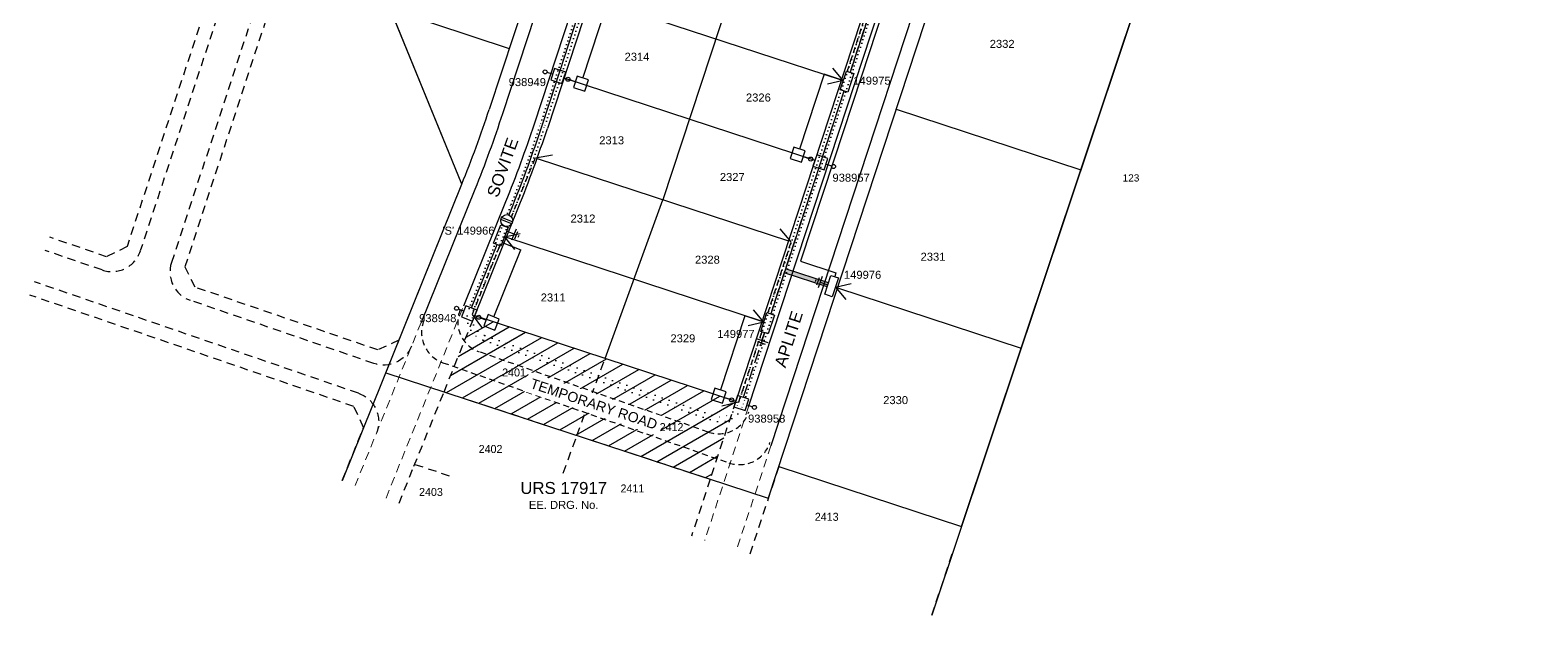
# Model space of a CAD drawing. Header units: metres. Extents: x 305809 to 306184, y 6275996 to 6276634.
# Drawn here: x 305809.3 to 306183.8, y 6275995.9 to 6276142.2 of the extents above; entities that cross this region are included whole.
import ezdxf
from ezdxf.enums import TextEntityAlignment as Align

# ---------------------------------------------------------------- set-up
doc = ezdxf.new("R2010")
doc.units = ezdxf.units.M
doc.header["$LTSCALE"] = 0.7
for name, pattern in [('Cable Exist OH', [1, 1, 0]), ('Dash', [5, 3, -2]), ('DOT', [6.35, 0, -6.35]), ('IE Trench LV', [6.5, 5, -1.5])]:
    doc.linetypes.add(name, pattern=pattern)
doc.layers.get('0').update_dxf_attribs({"color": 6})
for name, color, linetype in [('_User Miscellaneous1', 3, 'Continuous'), ('_User Miscellaneous10', 8, 'Continuous'), ('_User Miscellaneous11', 7, 'Continuous'), ('_User Miscellaneous3', 11, 'Continuous'), ('_User Miscellaneous4', 7, 'Continuous'), ('_User Miscellaneous6', 7, 'Continuous'), ('_User Miscellaneous7', 150, 'Continuous'), ('_User Miscellaneous8', 7, 'Continuous'), ('_User Miscellaneous9', 8, 'Continuous'), ('Cadastre Developer_SP_NEW', 4, 'Continuous'), ('Cadastre Land Parcels_SP_EXT', 4, 'Continuous'), ('Cadastre Roads_SP_EXT', 8, 'Continuous'), ('Cadastre Roads_SP_NEW', 8, 'Continuous'), ('Duct_SP_NEW', 2, 'Continuous'), ('Equip_LV_NEW', 5, 'Continuous'), ('Mains_LV_NEW_R6', 2, 'Continuous'), ('Mains_LV_NEW_T84', 2, 'Continuous'), ('Services_SP_NEW_UG', 2, 'Continuous'), ('SupportsUG_SP_LV_NEW', 2, 'Continuous'), ('SupportsUG_SP_LV_SL_NEW', 2, 'Continuous'), ('Trench_SP_NEW', 2, 'Continuous')]:
    doc.layers.add(name, color=color, linetype=linetype)
doc.layers.add('_User Miscellaneous5', color=7, linetype='Continuous', lineweight=35)
doc.layers.add('_User Notes', color=7, linetype='Continuous', plot=False)
doc.styles.add('ARIAL', font='arial.ttf', dxfattribs={"height": 2})
doc.styles.add('ARIAL 3.0', font='arial.ttf', dxfattribs={"height": 3})
doc.styles.add('Dot', font='dotfont.shx', dxfattribs={"height": 2})
doc.styles.add('POLE_LABEL', font='arial.ttf')
doc.styles.add('SL_LABEL', font='arial.ttf')
doc.styles.get("Standard").update_dxf_attribs({"font": 'arial.ttf'})
doc.styles.add('style1', font='iso3098b.shx')
doc.linetypes.add('Cable New UG', pattern='A,8,-1,["x",style1,S=3.5,R=0,X=0.35,Y=-1],-3.5', length=12.5)
doc.linetypes.add('Cable Z', pattern='A,8,-1,["Z",Standard,S=2.5,R=0,X=0.35,Y=-1.25],-3.5', length=12.5)
doc.linetypes.add('IE Trench HV', pattern='A,8,-2,["/",style1,S=2.5,R=0,X=0.1,Y=-1],-4.5', length=14.5)

# ---------------------------------------------------------------- blocks, each defined once
blk = doc.blocks.new('*U33')
at = {"lineweight": -3}
blk.add_lwpolyline([(-2.48, 2.49), (2.47, 2.49), (2.47, 0.51), (-2.48, 0.51)], close=True, dxfattribs=at)
for tag, flags, p in [('STREET_CODE', 9, (1.5, 3.5)), ('OWNED_BY', 9, (1.5, 3.3)), ('OPERATED_BY', 9, (1.5, 3.1)), ('STATE', 9, (1.5, 2.7)), ('SUPPORT_TYPE', 9, (1.5, 2.5)), ('SUBURB', 9, (1.5, 1.7)), ('STREETNAME', 9, (1.5, 1.5)), ('Z', 1, (1.5, 0.9)), ('MAINTAINED_BY', 9, (1.5, 2.9)), ('USAGE', 9, (1.5, 2.3)), ('LEGEND', 9, (1.5, 2.1)), ('PARENT', 9, (1.5, 1.9)), ('LOCATION', 9, (1.5, 1.3)), ('NOTES', 9, (1.5, 1.1))]:
    blk.add_attdef(tag, text='', height=0.2, dxfattribs=dict(flags=flags)).set_placement(p, align=Align.MIDDLE_LEFT)
at = {"layer": '_User Miscellaneous4', "style": 'ARIAL', "flags": 8}
blk.add_attdef('ASSET_NUM', text='', height=2, dxfattribs=at).set_placement((2, 5.5), align=Align.MIDDLE_LEFT)
blk = doc.blocks.new('A$C1B2C29DD')
at = {"layer": 'Services_SP_NEW_UG', "color": 2, "flags": 128}
for points in [[(0, 0), (-2.1, 3.44)], [(0, 0), (2.1, 3.44)]]:
    blk.add_lwpolyline(points, dxfattribs=at)
blk = doc.blocks.new('*U54')
at = {"layer": 'Services_SP_NEW_UG', "color": 2, "flags": 128}
blk.add_lwpolyline([(21.2, -0.75), (23.45, 2.93)], dxfattribs=at)
at = {"layer": 'Services_SP_NEW_UG', "color": 2, "linetype": 'Dash', "ltscale": 0.7, "flags": 128}
blk.add_lwpolyline([(2.47, -0.75), (21.2, -0.75)], dxfattribs=at)
blk = doc.blocks.new('*U55')
at = {"layer": 'Services_SP_NEW_UG', "color": 2, "flags": 128}
blk.add_lwpolyline([(21.2, -0.75), (23.45, 2.93)], dxfattribs=at)
at = {"layer": 'Services_SP_NEW_UG', "color": 2, "linetype": 'Dash', "ltscale": 0.7, "flags": 128}
blk.add_lwpolyline([(2.47, -0.75), (21.2, -0.75)], dxfattribs=at)
blk = doc.blocks.new('*U56')
at = {"layer": 'Services_SP_NEW_UG', "color": 2, "flags": 128}
blk.add_lwpolyline([(-21, -0.75), (-23.25, 2.93)], dxfattribs=at)
at = {"layer": 'Services_SP_NEW_UG', "color": 2, "linetype": 'Dash', "ltscale": 0.7, "flags": 128}
blk.add_lwpolyline([(-2.47, -0.75), (-21, -0.75)], dxfattribs=at)
blk = doc.blocks.new('*U34')
at = {"layer": '_User Miscellaneous7', "lineweight": -3}
blk.add_lwpolyline([(-1.49, -6), (1.49, -6), (1.49, -3.03), (-1.49, -3.03)], close=True, dxfattribs=at)
blk.add_lwpolyline([(0, -3.03), (0, -1.58)], dxfattribs=at)
blk.add_circle((0, -1.08), 0.5, dxfattribs=at)
at = {"layer": '_User Miscellaneous8', "color": 2, "lineweight": -3}
blk.add_lwpolyline([(-1.49, 0), (1.49, 0), (1.49, 2.97), (-1.49, 2.97)], close=True, dxfattribs=at)
at = {"style": 'POLE_LABEL', "flags": 9}
blk.add_attdef('STRUCTURE_PLANT_NUMBER', text='', height=0.2, dxfattribs=at).set_placement((1.64, 1.73), align=Align.MIDDLE_LEFT)
for tag, flags, p in [('STREET_CODE', 9, (1.64, 1.49)), ('OWNED_BY', 9, (1.64, 1.09)), ('OPERATED_BY', 9, (1.64, 0.89)), ('STATE', 9, (1.64, 0.49)), ('COLUMN_TYPE', 9, (1.64, 1.29)), ('MAINTAINED_BY', 9, (1.64, 0.69)), ('USAGE', 9, (1.64, 0.29)), ('LEGEND', 9, (1.64, 0.09)), ('SUBURB', 9, (1.64, -0.31)), ('STREETNAME', 9, (1.64, -0.51)), ('Z', 1, (1.64, -1.31)), ('PARENT', 9, (1.64, -0.11)), ('LOCATION', 9, (1.64, -0.71)), ('NOTES', 9, (1.64, -0.91)), ('LABEL_ALIGNMENT', 9, (1.64, -1.11))]:
    blk.add_attdef(tag, text='', height=0.2, dxfattribs=dict(flags=flags)).set_placement(p, align=Align.MIDDLE_LEFT)
at = {"layer": '_User Miscellaneous5', "style": 'ARIAL', "flags": 8}
blk.add_attdef('ASSET_NUM', text='', height=2, dxfattribs=at).set_placement((2, 3.49), align=Align.MIDDLE_LEFT)
blk = doc.blocks.new('*U43')
at = {"layer": '_User Miscellaneous8', "color": 2}
blk.add_line((0, 0), (0, 1.45), dxfattribs=at)
blk.add_circle((0, 1.95), 0.5, dxfattribs=at)
for tag, p, flags in [('Z', (0, 0), 1), ('OPERATED_BY', (0, -9.61), 9)]:
    blk.add_attdef(tag, p, '', height=0.2, dxfattribs=dict(flags=flags))
at = {"style": 'SL_LABEL', "flags": 9}
blk.add_attdef('STREET_CODE', text='', height=0.2, dxfattribs=at).set_placement((0, -0.2), align=Align.MIDDLE_LEFT)
at = {"flags": 9}
for tag, p in [('CONSTRUCTED_VOLTAGE', (0, -0.4)), ('CONTROL_TYPE', (0, -0.6)), ('OPERATING_VOLTAGE', (0, -1.4)), ('ORIENTATION', (0, -1.6)), ('OWNED_BY', (0, -1.8)), ('STATE', (0, -2)), ('CEXIST', (0, -2.4)), ('CNEW', (0, -2.6)), ('CNUMBER', (0, -2.8)), ('CREMOVE', (0, -3)), ('CREPLACE', (0, -3.2)), ('LANTERN_PURPOSE', (0, -0.8)), ('LANTERN_TYPE', (0, -1)), ('NO_PHASES', (0, -1.2)), ('USAGE', (0, -2.2)), ('LKINGHEIGHT', (0, -3.4)), ('LBRACKET', (0, -3.6)), ('LBRACKETVOCAB', (0, -3.8)), ('LCATEGORY', (0, -4)), ('LCHARGE1', (0, -4.2)), ('LCHARGE1PERCENT', (0, -4.4)), ('LCHARGE2', (0, -4.6)), ('LCHARGE2PERCENT', (0, -4.8)), ('LCHARGE3', (0, -5)), ('LCHARGE3PERCENT', (0, -5.2)), ('LEXIST', (0, -5.4)), ('LLAMP', (0, -5.6)), ('LLAMPVOCAB', (0, -5.8)), ('LMAST', (0, -6)), ('LMASTVOCAB', (0, -6.2)), ('LNEW', (0, -6.4)), ('LANTNUMBER', (0, -6.6)), ('LOUTREACH', (0, -7)), ('LOUTREACHVOCAB', (0, -7.2)), ('LRATECODE', (0, -7.4)), ('SUBURB', (0, -8.6)), ('STREETNAME', (0, -8.8)), ('LREMOVE', (0, -7.6)), ('LREPLACE', (0, -7.8)), ('LTYPE', (0, -8)), ('LTYPEVOCAB', (0, -8.2)), ('LEGEND', (0, -8.4)), ('LOCATION', (0, -9)), ('NOTES', (0, -9.2)), ('MAINTAINED_BY', (0, -9.86))]:
    blk.add_attdef(tag, text='', height=0.2, dxfattribs=at).set_placement(p, align=Align.MIDDLE_LEFT)
at = {"layer": '_User Notes', "style": 'SL_LABEL', "flags": 8}
blk.add_attdef('ASSET_NUM', text='', height=2.5, dxfattribs=at).set_placement((2, 2), align=Align.MIDDLE_LEFT)
at = {"layer": '_User Notes', "flags": 8}
blk.add_attdef('LNUMBER', text='', height=2.5, dxfattribs=at).set_placement((1.2, -2.8), align=Align.MIDDLE_LEFT)
blk = doc.blocks.new('*U57')
at = {"layer": 'Services_SP_NEW_UG', "color": 2, "flags": 128}
blk.add_lwpolyline([(20.95, -2.11), (23.43, 1.43)], dxfattribs=at)
at = {"layer": 'Services_SP_NEW_UG', "color": 2, "linetype": 'Dash', "ltscale": 0.7, "flags": 128}
blk.add_lwpolyline([(2.42, -0.91), (20.95, -2.11)], dxfattribs=at)
blk = doc.blocks.new('*U58')
at = {"layer": 'Services_SP_NEW_UG', "color": 2, "flags": 128}
blk.add_lwpolyline([(-21.23, 0.69), (-23.22, 4.52)], dxfattribs=at)
at = {"layer": 'Services_SP_NEW_UG', "color": 2, "linetype": 'Dash', "ltscale": 0.7, "flags": 128}
blk.add_lwpolyline([(-2.52, -0.58), (-21.23, 0.69)], dxfattribs=at)
blk = doc.blocks.new('Earth')
for p, q in [((0, -2.04), (0, 0)), ((-1.5, -2.04), (1.5, -2.04)), ((-1, -2.64), (1, -2.64)), ((-0.25, -3.24), (0.25, -3.24))]:
    blk.add_line(p, q)
blk = doc.blocks.new('A$C7DAD38F0')
at = {"layer": '_User Miscellaneous11', "color": 3, "style": 'ARIAL'}
blk.add_attdef('DRG_NO', text='', height=2, dxfattribs=at).set_placement((0, -4.23), align=Align.MIDDLE_CENTER)
at = {"layer": '_User Miscellaneous6', "color": 2, "style": 'ARIAL 3.0'}
blk.add_attdef('URS___', text='', height=3, dxfattribs=at).set_placement((0, 0), align=Align.MIDDLE_CENTER)
blk = doc.blocks.new('*U127')
blk.add_wipeout([(-0.98, 1.12), (-1.12, 0.99), (-1.23, 0.84), (-1.33, 0.68), (-1.4, 0.51), (-1.46, 0.33), (-1.49, 0.15), (-1.49, -0.04), (-1.48, -0.23), (-1.44, -0.41), (-1.37, -0.59), (-1.29, -0.76), (-1.18, -0.91), (-1.06, -1.05), (-0.92, -1.18), (-0.77, -1.28), (-0.6, -1.37), (-0.42, -1.43), (-0.24, -1.47), (-0.05, -1.49), (0.13, -1.49), (0.32, -1.46), (0.5, -1.41), (0.67, -1.33), (0.83, -1.24), (0.98, -1.12), (1.12, -0.99), (1.23, -0.84), (1.33, -0.68), (1.4, -0.51), (1.46, -0.33), (1.49, -0.15), (1.49, 0.04), (1.48, 0.23), (1.44, 0.41), (1.37, 0.59), (1.29, 0.76), (1.18, 0.91), (1.06, 1.05), (0.92, 1.18), (0.77, 1.28), (0.6, 1.37), (0.42, 1.43), (0.24, 1.47), (0.05, 1.49), (-0.13, 1.49), (-0.32, 1.46), (-0.5, 1.41), (-0.67, 1.33), (-0.83, 1.24)])
for p, q in [((-0.35, -1.46), (-0.15, 1.49)), ((0.15, -1.49), (0.35, 1.46))]:
    blk.add_line(p, q)
blk.add_circle((0, 0), 1.5)
for tag, flags, p in [('ACTUAL_STATUS', 9, (1.5, 0)), ('CONSTRUCTED_VOLTAGE', 9, (1.5, -0.2)), ('OPERATING_VOLTAGE', 9, (1.5, -0.6)), ('ORIENTATION', 9, (1.5, -0.8)), ('STATE', 9, (1.5, -1)), ('SWITCH_TYPE', 9, (1.5, -1.2)), ('OWNED_BY', 9, (1.5, -1.8)), ('OPERATED_BY', 9, (1.5, -2)), ('TYPE', 9, (1.5, -2.6)), ('Z', 1, (1.5, -2.8)), ('NO_PHASES', 9, (1.5, -0.4)), ('USAGE', 9, (1.5, -1.4)), ('NOTES', 9, (1.5, -1.6)), ('MAINTAINED_BY', 9, (1.5, -2.2)), ('NUMBER_OF_PHASES', 9, (1.5, -2.4))]:
    blk.add_attdef(tag, text='', height=0.2, dxfattribs=dict(flags=flags)).set_placement(p, align=Align.MIDDLE_LEFT)

msp = doc.modelspace()

# ---------------------------------------------------------------- hatches: boundary and pattern name
at = {"layer": '_User Miscellaneous11'}
h = msp.add_hatch(color=256, dxfattribs=at)
h.dxf.hatch_style = 1
h.paths.add_polyline_path([(306008.62, 6276078.02), (306008.94, 6276079.01), (305998.19, 6276082.54), (305997.87, 6276081.55)])

# ---------------------------------------------------------------- linework, layer by layer
at = {"layer": '_User Miscellaneous10', "linetype": 'DOT', "ltscale": 0.4, "flags": 128}
for points in [[(305919.08, 6276072.59, 0.427917), (305922.66, 6276064.68, 0.427917)], [(305920.2, 6276072.14, 0.427917), (305923.06, 6276065.81, 0.427917)]]:
    msp.add_lwpolyline(points, format="xyb", dxfattribs=at)
at = {"layer": '_User Miscellaneous10', "color": 8, "linetype": 'Dash', "ltscale": 0.7}
for centre, radius, start, end in [((305915.21, 6276066.6), 8, 158.0167, 250.6851), ((305924.22, 6276069.28), 7.95, 158.0167, 250.6851), ((305981.46, 6276049.21), 7.95, 250.6851, 341.825), ((305986.69, 6276041.55), 8, 250.6851, 341.825)]:
    msp.add_arc(centre, radius, start, end, dxfattribs=at)
at = {"layer": '_User Miscellaneous3', "color": 3, "linetype": 'DOT', "ltscale": 0.2}
for p, q in [((305975.22, 6276235.36), (305936.76, 6276118.23)), ((305976.36, 6276234.99), (305937.9, 6276117.86)), ((306043.63, 6276223.19), (305986.5, 6276049.15)), ((306041.9, 6276214.08), (305987.64, 6276048.78)), ((305919.08, 6276072.59), (305929.61, 6276098.68)), ((305920.2, 6276072.14), (305930.73, 6276098.23)), ((305986.5, 6276049.15), (305986.38, 6276048.81)), ((305987.64, 6276048.78), (305987.52, 6276048.43))]:
    msp.add_line(p, q, dxfattribs=at)
for radius in [313.3, 314.5]:
    msp.add_arc((305639.09, 6276215.96), radius, 338.0167, 341.825, dxfattribs=at)
at = {"layer": '_User Miscellaneous9', "linetype": 'Dash'}
for p, q in [((305896.38, 6276279.26), (305833.61, 6276088.07)), ((305899.7, 6276278.17), (305836.93, 6276086.98)), ((305907.59, 6276275.58), (305844.72, 6276084.08)), ((305910.91, 6276274.49), (305848.06, 6276083.04)), ((305828.51, 6276085.54), (305814.32, 6276090.41)), ((305833.61, 6276088.07), (305828.51, 6276085.54)), ((305827.37, 6276082.23), (305813.18, 6276087.1)), ((305850.6, 6276077.94), (305848.06, 6276083.04)), ((305891.45, 6276051.41), (305810.49, 6276079.26)), ((305896.25, 6276062.24), (305850.6, 6276077.94)), ((305890.31, 6276048.1), (305809.35, 6276075.95)), ((305895.31, 6276058.86), (305849.4, 6276074.65)), ((305912.83, 6276051.76), (305920.52, 6276070.81)), ((305901.53, 6276064.64), (305896.25, 6276062.24)), ((305946.05, 6276040.86), (305953.08, 6276060.13)), ((305905.33, 6276033.17), (305912.83, 6276051.76)), ((305892.72, 6276042.82), (305890.31, 6276048.1)), ((305985.74, 6276049.4), (305979.34, 6276029.93)), ((305942.62, 6276031.46), (305946.05, 6276040.86)), ((305905.51, 6276033.63), (305915.02, 6276030.51)), ((305996.48, 6276033.09), (305989.2, 6276010.9)), ((305979.34, 6276029.93), (305974.66, 6276015.67))]:
    msp.add_line(p, q, dxfattribs=at)
at = {"layer": '_User Miscellaneous9', "linetype": 'Dash', "lineweight": 9}
for p, q in [((305988.95, 6276047.97), (305977.99, 6276014.58)), ((305994.5, 6276038.25), (305985.88, 6276011.99))]:
    msp.add_line(p, q, dxfattribs=at)
at = {"layer": '_User Miscellaneous9', "linetype": 'Dash', "flags": 128}
for points in [[(305904.7, 6276063.15, -0.398936), (305895.31, 6276058.86)], [(305891.45, 6276051.41, -0.429658), (305895.97, 6276041.51)]]:
    msp.add_lwpolyline(points, format="xyb", dxfattribs=at)
at = {"layer": '_User Miscellaneous9', "linetype": 'Dash'}
for points in [[(305887.4, 6276029.63), (305892.72, 6276042.82)], [(306034.75, 6275995.95), (306040.25, 6276012.4)]]:
    msp.add_lwpolyline(points, dxfattribs=at)
for centre, start, end in [((305829.81, 6276089.32), 251.0213, 341.825), ((305851.84, 6276081.74), 161.825, 251.0213)]:
    msp.add_arc(centre, 7.5, start, end, dxfattribs=at)
at = {"layer": 'Cadastre Developer_SP_NEW'}
for p, q in [((305917.28, 6276103.66), (305889.2, 6276172.57)), ((305900.63, 6276147), (305929.14, 6276137.64)), ((306025.8, 6276122.4), (306071.98, 6276107.24)), ((305920.52, 6276070.81), (305931.47, 6276097.93)), ((306011.14, 6276077.74), (306057.07, 6276062.66))]:
    msp.add_line(p, q, dxfattribs=at)
msp.add_lwpolyline([(305898.26, 6276056.54), (305917.28, 6276103.66)], dxfattribs=at)
for radius in [300, 315.3]:
    msp.add_arc((305639.09, 6276215.96), radius, 338.0167, 341.825, dxfattribs=at)
at = {"layer": 'Cadastre Land Parcels_SP_EXT', "linetype": 'Continuous'}
for points in [[(305887.46, 6276029.6), (305917.28, 6276103.66), (305889.2, 6276172.57), (306039.11, 6276443.97), (306039.11, 6276443.97)], [(306183.76, 6276382.42), (306169.62, 6276399.12), (306034.75, 6275995.95)]]:
    msp.add_lwpolyline(points, dxfattribs=at)
at = {"layer": 'Cadastre Roads_SP_NEW', "flags": 128}
for points in [[(305962.46, 6276294.98, 0.030601), (305981.35, 6276277.72, -0.398553), (305982.72, 6276267.49), (305975.91, 6276258.06, 0.077201), (305965.91, 6276238.42), (305927.45, 6276121.29, -0.016619), (305920.53, 6276102.35), (305907.11, 6276069.12)], [(306070.33, 6276265.68, 0.010135), (306059.74, 6276236.79, 0.361738), (306063.16, 6276227.83), (306097.19, 6276208.68), (306093.12, 6276201.45), (306063.05, 6276218.36, 0.47262), (306052.25, 6276214.17), (305994.5, 6276038.25)]]:
    msp.add_lwpolyline(points, format="xyb", dxfattribs=at)
at = {"layer": 'Duct_SP_NEW'}
for p, q in [((306008.62, 6276078.02), (305997.87, 6276081.55)), ((306008.94, 6276079.01), (305998.19, 6276082.54))]:
    msp.add_line(p, q, dxfattribs=at)
at = {"layer": 'Mains_LV_NEW_R6', "color": 2, "linetype": 'Cable Z', "ltscale": 0.9}
for p, q in [((306012.61, 6276129.62), (306007.85, 6276131.19)), ((305927.37, 6276089.13), (305932.01, 6276087.25)), ((305992.77, 6276069.2), (305988.01, 6276070.76))]:
    msp.add_line(p, q, dxfattribs=at)
at = {"layer": 'Mains_LV_NEW_R6', "color": 2, "linetype": 'Cable Z', "ltscale": 0.9, "flags": 128}
for points in [[(305947.54, 6276130.23), (305953.69, 6276148.97)], [(306007.85, 6276131.19), (306001.7, 6276112.45)], [(305925.25, 6276070.51), (305932.01, 6276087.25)], [(305988.01, 6276070.76), (305981.93, 6276052.22)]]:
    msp.add_lwpolyline(points, dxfattribs=at)
at = {"layer": 'Mains_LV_NEW_T84', "color": 2, "linetype": 'Cable New UG', "flags": 128}
for points in [[(306027.24, 6276171.01), (306014.32, 6276131.67)], [(306037.33, 6276162.32), (306037.02, 6276161.37), (306028.18, 6276164.27), (306017.17, 6276130.73), (306010.25, 6276109.65), (306001.97, 6276084.41), (306010.8, 6276081.51), (306010.49, 6276080.56)], [(305941.84, 6276132.11), (305947.22, 6276148.49)], [(306012.78, 6276126.96), (306007.4, 6276110.58)], [(306007.4, 6276110.58), (305994.48, 6276071.24)], [(305927.94, 6276093.19), (305927.94, 6276093.19)]]:
    msp.add_lwpolyline(points, dxfattribs=at)
msp.add_lwpolyline([(305929.05, 6276095.95), (305930.08, 6276098.49, 0.016619), (305937.24, 6276118.08), (305941.84, 6276132.11)], format="xyb", dxfattribs=at)
at = {"layer": 'Trench_SP_NEW', "linetype": 'IE Trench LV', "flags": 128}
for points in [[(306026.31, 6276168.19), (306014.32, 6276131.67)], [(306012.78, 6276126.96), (306007.4, 6276110.58)], [(306006.48, 6276107.76), (305994.48, 6276071.24)], [(305992.94, 6276066.54), (305987.63, 6276050.35)]]:
    msp.add_lwpolyline(points, dxfattribs=at)
at = {"layer": 'Trench_SP_NEW', "linetype": 'IE Trench HV', "ltscale": 0.8, "flags": 128}
for points in [[(305941.84, 6276132.11), (305947.22, 6276148.49)], [(305919.69, 6276072.75), (305926.08, 6276088.6)]]:
    msp.add_lwpolyline(points, dxfattribs=at)
msp.add_lwpolyline([(305927.94, 6276093.19), (305930.08, 6276098.49, 0.016619), (305937.24, 6276118.08), (305940.92, 6276129.28)], format="xyb", dxfattribs=at)

# ---------------------------------------------------------------- block references
at = {"layer": '_User Miscellaneous1'}
msp.add_blockref('A$C7DAD38F0', (305942.74, 6276027.72), dxfattribs=at).add_auto_attribs({'URS___': 'URS 17917', 'DRG_NO': 'EE. DRG. No.'})
at = {"layer": 'Equip_LV_NEW', "linetype": 'Cable Exist OH', "lineweight": 0}
for p, rotation in [((305928.49, 6276091.91), 68.0166666576473), ((306008.78, 6276078.52), 251.8250171788736), ((305992.94, 6276066.54), 341.825017111441)]:
    msp.add_blockref('Earth', p, dxfattribs=dict(at, rotation=rotation))
at = {"layer": 'Services_SP_NEW_UG'}
for name, p, rotation in [('*U54', (306012.13, 6276129.78), 71.82501707597788), ('*U58', (305928.4, 6276090.33), 251.8250171677054), ('*U55', (305992.29, 6276069.36), 71.82501708475067), ('*U57', (305928.4, 6276090.33), 251.8250170534317), ('*U56', (305992.29, 6276069.36), 71.82501708053883)]:
    msp.add_blockref(name, p, dxfattribs=dict(at, rotation=rotation))
at = {"layer": 'Services_SP_NEW_UG', "color": 2}
for p, rotation in [((306012.61, 6276129.62), 71.82501709566722), ((305927.93, 6276090.52), 250.2968706209159), ((306010.66, 6276077.9), 251.8250170886765), ((305992.77, 6276069.2), 71.82501704840125)]:
    msp.add_blockref('A$C1B2C29DD', p, dxfattribs=dict(at, rotation=rotation))
at = {"layer": 'SupportsUG_SP_LV_NEW'}
ref = msp.add_blockref('*U33', (306012.13, 6276129.78), dxfattribs=dict(at, rotation=251.8250171114462))
ref.add_attrib('ASSET_NUM_001', '149975', (306015.14, 6276128.57), dxfattribs={"layer": '_User Miscellaneous4', "height": 2, "style": 'ARIAL'})
ref = msp.add_blockref('*U33', (306011.14, 6276077.74), dxfattribs=dict(at, rotation=71.82501714820235))
ref.add_attrib('ASSET_NUM_001', '149976', (306012.79, 6276080.03), dxfattribs={"layer": '_User Miscellaneous4', "height": 2, "style": 'ARIAL'})
ref = msp.add_blockref('*U33', (305992.29, 6276069.36), dxfattribs=dict(at, rotation=251.8250171053876))
ref.add_attrib('ASSET_NUM_001', '149977', (305981.14, 6276065.24), dxfattribs={"layer": '_User Miscellaneous4', "height": 2, "style": 'ARIAL'})
at = {"layer": 'SupportsUG_SP_LV_SL_NEW', "ltscale": 0.5}
ref = msp.add_blockref('*U34', (305942.78, 6276130.24), dxfattribs=dict(at, rotation=71.82501709394552))
ref.add_attrib('ASSET_NUM_001', '938949', (305928.99, 6276128.21), dxfattribs={"layer": '_User Miscellaneous5', "height": 2, "style": 'ARIAL'})
for p, rotation in [((305939.95, 6276131.16), 71.82501709394552), ((306008.33, 6276108.71), 251.8250171163007), ((305917.77, 6276071.92), 68.01666668143518), ((305988.56, 6276048.48), 251.8250171023686)]:
    msp.add_blockref('*U43', p, dxfattribs=dict(at, rotation=rotation))
ref = msp.add_blockref('*U34', (306005.51, 6276109.64), dxfattribs=dict(at, rotation=251.8250171163007))
ref.add_attrib('ASSET_NUM_001', '938957', (306009.92, 6276104.31), dxfattribs={"layer": '_User Miscellaneous5', "height": 2, "style": 'ARIAL'})
ref = msp.add_blockref('*U34', (305920.52, 6276070.81), dxfattribs=dict(at, rotation=68.01666668143518))
ref.add_attrib('ASSET_NUM_001', '938948', (305906.61, 6276069.19), dxfattribs={"layer": '_User Miscellaneous5', "height": 2, "style": 'ARIAL'})
ref = msp.add_blockref('*U34', (305985.74, 6276049.4), dxfattribs=dict(at, rotation=251.8250171023686))
ref.add_attrib('ASSET_NUM_001', '938958', (305988.82, 6276044.07), dxfattribs={"layer": '_User Miscellaneous5', "height": 2, "style": 'ARIAL'})

# ---------------------------------------------------------------- texts
at = {"layer": '_User Miscellaneous9', "insert": (306008.48, 6276020.5), "char_height": 2, "attachment_point": 5, "style": 'Dot', "bg_fill": 3, "box_fill_scale": 1.1, "bg_fill_color": 256, "bg_fill_transparency": 0}
msp.add_mtext('2413', dxfattribs=at)
at = {"layer": 'Cadastre Land Parcels_SP_EXT'}
msp.add_text('123', height=1.8, dxfattribs=at).set_placement((306082.43, 6276104.35))
at = {"layer": 'Cadastre Roads_SP_EXT', "color": 3, "style": 'ARIAL 3.0'}
for s, rotation, p in [('SOVITE', 70.1856, (305926.28, 6276100.13)), ('APLITE', 72.211, (305998.17, 6276057.6))]:
    msp.add_text(s, height=3, rotation=rotation, dxfattribs=at).set_placement(p)

# ---------------------------------------------------------------- next in the draw order: linework, layer by layer
at = {"layer": 'Cadastre Developer_SP_NEW'}
msp.add_line((305996.48, 6276033.09), (306042.16, 6276018.09), dxfattribs=at)

# ---------------------------------------------------------------- next in the draw order: texts
at = {"layer": '_User Miscellaneous9', "char_height": 2, "attachment_point": 5, "style": 'Dot', "bg_fill": 3, "box_fill_scale": 1.1, "bg_fill_color": 256, "bg_fill_transparency": 0}
for s, insert in [('2401', (305930.33, 6276056.59)), ('2412', (305969.7, 6276042.94)), ('2402', (305924.46, 6276037.45)), ('2403', (305909.57, 6276026.71)), ('2411', (305959.92, 6276027.6))]:
    msp.add_mtext(s, dxfattribs=dict(at, insert=insert))

# ---------------------------------------------------------------- next in the draw order: hatches: boundary and pattern name
at = {"layer": '_User Miscellaneous11'}
h = msp.add_hatch(dxfattribs=at)
h.set_pattern_fill('ANSI31', color=3, angle=345)
h.paths.add_polyline_path([(305920.52, 6276070.81), (305953.6, 6276059.95), (305985.74, 6276049.4), (305979.34, 6276029.93), (305946.43, 6276040.73), (305912.83, 6276051.76)])
h.paths.add_polyline_path([(305928.45, 6276054.9), (305934.65, 6276054.9), (305934.65, 6276057.7), (305928.45, 6276057.7)], flags=24)
h.paths.add_polyline_path([(305935.8, 6276051.84), (305961.84, 6276042.85), (305963.18, 6276046.74), (305937.15, 6276055.74)], flags=24)
h.paths.add_polyline_path([(305966.6, 6276041.54), (305972.8, 6276041.54), (305972.8, 6276044.34), (305966.6, 6276044.34)], flags=24)

# ---------------------------------------------------------------- next in the draw order: linework, layer by layer
at = {"layer": '_User Miscellaneous10', "linetype": 'DOT', "ltscale": 0.4, "flags": 128}
for points in [[(305923.06, 6276065.81), (305980.24, 6276045.77, 0.420049), (305986.38, 6276048.81, 0.420049)], [(305922.66, 6276064.68), (305979.84, 6276044.64, 0.420049), (305987.52, 6276048.43, 0.420049)]]:
    msp.add_lwpolyline(points, format="xyb", dxfattribs=at)
at = {"layer": '_User Miscellaneous10', "color": 8, "linetype": 'Dash', "ltscale": 0.7, "flags": 128}
msp.add_lwpolyline([(305912.57, 6276059.05), (305984.04, 6276034)], dxfattribs=at)
at = {"layer": '_User Miscellaneous9', "linetype": 'Dash', "lineweight": 9}
for p, q in [((305898.34, 6276025.21), (305917.69, 6276073.15)), ((305907.11, 6276069.12), (305890.64, 6276028.32))]:
    msp.add_line(p, q, dxfattribs=at)
at = {"layer": '_User Miscellaneous9', "linetype": 'Dash'}
for p, q in [((305912.83, 6276051.76), (305979.34, 6276029.93)), ((305901.59, 6276023.9), (305905.33, 6276033.17))]:
    msp.add_line(p, q, dxfattribs=at)
at = {"layer": 'Cadastre Developer_SP_NEW'}
msp.add_line((305898.26, 6276056.54), (305993.88, 6276025.15), dxfattribs=at)
at = {"layer": 'Cadastre Roads_SP_NEW', "flags": 128}
msp.add_lwpolyline([(305988.95, 6276047.97), (306046.24, 6276222.48, 0.315299), (306043.75, 6276230.71), (306027.15, 6276243.77, 0.010218), (306010.96, 6276255.96), (305999.74, 6276264.07, 0.414214), (305989.27, 6276262.38), (305982.64, 6276253.2, 0.077201), (305973.79, 6276235.83), (305935.34, 6276118.7, -0.016619), (305928.22, 6276099.24), (305917.69, 6276073.15)], format="xyb", dxfattribs=at)

# ---------------------------------------------------------------- next in the draw order: block references
at = {"layer": 'Equip_LV_NEW', "linetype": 'Cable Exist OH', "lineweight": 0, "rotation": 71.82501709889077}
msp.add_blockref('*U127', (305928.5, 6276094.57), dxfattribs=at)

# ---------------------------------------------------------------- next in the draw order: texts
at = {"layer": 'Cadastre Developer_SP_NEW', "char_height": 2, "attachment_point": 5, "style": 'ARIAL', "bg_fill": 2}
for s, insert in [('2332', (306052.33, 6276138.75)), ('2314', (305961.07, 6276135.54)), ('2326', (305991.4, 6276125.34)), ('2313', (305954.73, 6276114.64)), ('2327', (305984.88, 6276105.46)), ('2312', (305947.56, 6276095.08)), ('2328', (305978.66, 6276084.79)), ('2331', (306035.05, 6276085.53)), ('2311', (305940.11, 6276075.34)), ('2329', (305972.53, 6276065.12)), ('2330', (306025.7, 6276049.68))]:
    msp.add_mtext(s, dxfattribs=dict(at, insert=insert))

# ---------------------------------------------------------------- next in the draw order: linework, layer by layer
at = {"layer": '_User Miscellaneous10', "color": 8, "linetype": 'Dash', "ltscale": 0.7, "flags": 128}
msp.add_lwpolyline([(305978.84, 6276041.71), (305921.59, 6276061.77)], dxfattribs=at)
at = {"layer": 'Cadastre Developer_SP_NEW'}
for p, q in [((305962.58, 6276239.51), (305924.13, 6276122.38)), ((305977.12, 6276234.74), (305938.66, 6276117.61)), ((306042.54, 6276222.43), (305985.74, 6276049.4)), ((306005.61, 6276215.73), (305967.55, 6276099.79)), ((306055.84, 6276213.9), (305993.88, 6276025.15)), ((305953.08, 6276060.13), (305967.55, 6276099.79)), ((305928.44, 6276090.42), (305992.32, 6276069.45)), ((305920.52, 6276070.81), (305985.74, 6276049.4))]:
    msp.add_line(p, q, dxfattribs=at)
for points in [[(306042.16, 6276018.09), (306101.85, 6276196.54)], [(305949.39, 6276150.38), (306012.13, 6276129.78)], [(305942.81, 6276130.24), (306005.52, 6276109.65)], [(305936.1, 6276110.11), (305998.9, 6276089.49)]]:
    msp.add_lwpolyline(points, dxfattribs=at)

# ---------------------------------------------------------------- next in the draw order: block references
at = {"layer": 'SupportsUG_SP_LV_NEW'}
ref = msp.add_blockref('*U33', (305928.4, 6276090.33), dxfattribs=dict(at, rotation=68.01666665966982))
ref.add_attrib('ASSET_NUM_001', "'S' 149966", (305912.43, 6276091.07), dxfattribs={"layer": '_User Miscellaneous4', "height": 2, "style": 'ARIAL'})

# ---------------------------------------------------------------- next in the draw order: texts
at = {"layer": 'Cadastre Developer_SP_NEW', "insert": (305950.28, 6276048.71), "char_height": 2.5, "attachment_point": 5, "rotation": 341.5286, "style": 'ARIAL', "bg_fill": 2}
msp.add_mtext('TEMPORARY ROAD', dxfattribs=at)

doc.saveas('drawing.dxf')
